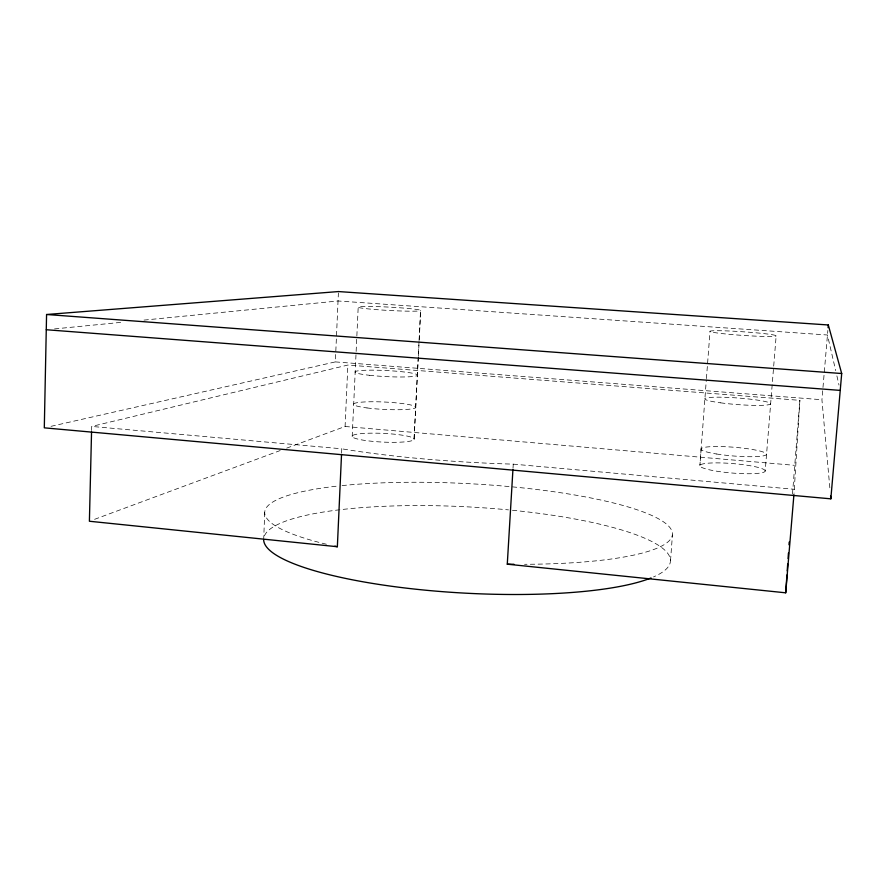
<?xml version="1.0" encoding="UTF-8"?>
<svg xmlns="http://www.w3.org/2000/svg" width="886" height="886" viewBox="0 0 886 886"><rect width="100%" height="100%" fill="white"/><g stroke="black" fill="none" stroke-linecap="round" stroke-linejoin="round"><path stroke-width="0.66" stroke-dasharray="4.43 3.32" d="M91.579 430.552L91.679 426.432L347.866 365.054L799.881 400.339L794.022 493.38M263.674 540.05L264.704 512.584M51.034 426.321L335.34 361.898L338.397 292.945M341.597 452.934L341.786 448.803L91.679 426.432M286.676 448.139L345.086 426.487L347.866 365.054M352.185 436.61L358.188 307.265M419.023 341.509L414.105 439.522A31.088 4.352 2.7 0 1 365.475 440.508A31.088 4.352 2.7 0 1 369.916 433.188A31.088 4.352 2.7 0 1 414.105 439.522M419.078 340.545L420.54 310.299M414.028 438.681L418.303 357.512M418.369 356.128L418.945 345.097M419.233 339.582L420.739 310.632A31.42 1.672 3.1 0 0 375.044 306.545A31.42 1.672 3.1 0 0 372.485 309.303A31.42 1.672 3.1 0 0 420.772 310.609M513.005 468.251L513.26 464.142A205.718 27.61 3.2 0 1 341.786 448.803M792.483 494.1L799.881 400.339M670.536 560.594L672.43 534.967M701.158 448.737L699.907 465.349L706.308 379.95M706.419 378.599L710.029 331.242M765.194 471.053A32.804 4.74 4.7 0 0 716.995 462.88A32.804 4.74 4.7 0 0 715.356 470.975A32.804 4.74 4.7 0 0 765.194 471.053L776.147 335.872A33.17 1.816 3.9 0 0 727.129 330.921A33.17 1.816 3.9 0 0 725.889 333.989A33.17 1.816 3.9 0 0 776.147 335.872M829.839 487.821L821.931 399.741L827.856 330.412M94.592 519.318L280.186 450.542M54.522 328.916L121.969 322.271M143.986 320.101L338.042 300.985L827.458 334.997L835.675 370.603M335.34 361.898L821.931 399.741M345.086 426.487L794.454 465.316M513.26 464.142L794.365 489.293M836.893 375.885L839.02 385.111M512.418 510.27A203.725 43.137 3.1 0 1 653.536 576.919M264.46 535.808A203.725 43.137 3.1 0 1 508.52 509.882M342.096 485.594A204.179 39.56 3.1 0 1 650.047 514.7A204.179 39.56 3.1 0 1 524.556 564.293M326.425 544.237A204.179 39.56 3.1 0 1 338.374 485.982M367.003 407.937A31.165 3.699 2.8 0 0 415.744 407.549A31.165 3.699 2.8 0 0 371.4 401.757A31.165 3.699 2.8 0 0 367.003 407.937M716.663 454.009A32.848 4.375 4.6 0 0 766.545 454.319A32.848 4.375 4.6 0 0 718.247 446.533A32.848 4.375 4.6 0 0 716.663 454.009M720.595 402.831A32.981 3.289 4.3 0 0 770.643 403.794A32.981 3.289 4.3 0 0 722.035 397.216A32.981 3.289 4.3 0 0 720.595 402.831M369.362 375.276A31.254 3.023 2.9 0 0 417.461 375.299A31.254 3.023 2.9 0 0 372.031 370.16A31.254 3.023 2.9 0 0 369.362 375.276"/><path stroke-width="1.33" d="M46.57 314.497L44.3 427.838L830.824 498.829L841.7 373.527L828.31 324.974L338.452 291.56L46.57 314.497L841.7 373.527M91.546 431.925L89.397 521.245L337.356 546.728L341.531 454.319M793.911 494.742L785.705 592.812L507.279 564.194L512.928 469.624M785.705 592.812L786.934 574.992M787.211 570.872L787.687 564.017M788.064 558.534L788.44 553.052M788.994 544.824L789.182 542.088M828.078 327.687L828.31 324.974M46.271 329.736L840.238 390.394M830.581 496.082L830.824 498.829M513.958 564.271A204.179 39.56 3.1 0 1 507.279 564.194M337.356 546.728A204.179 39.56 3.1 0 1 334.864 546.186M651.033 577.96A203.725 43.137 3.1 0 1 423.608 590.01A203.725 43.137 3.1 0 1 263.674 540.05"/></g></svg>
